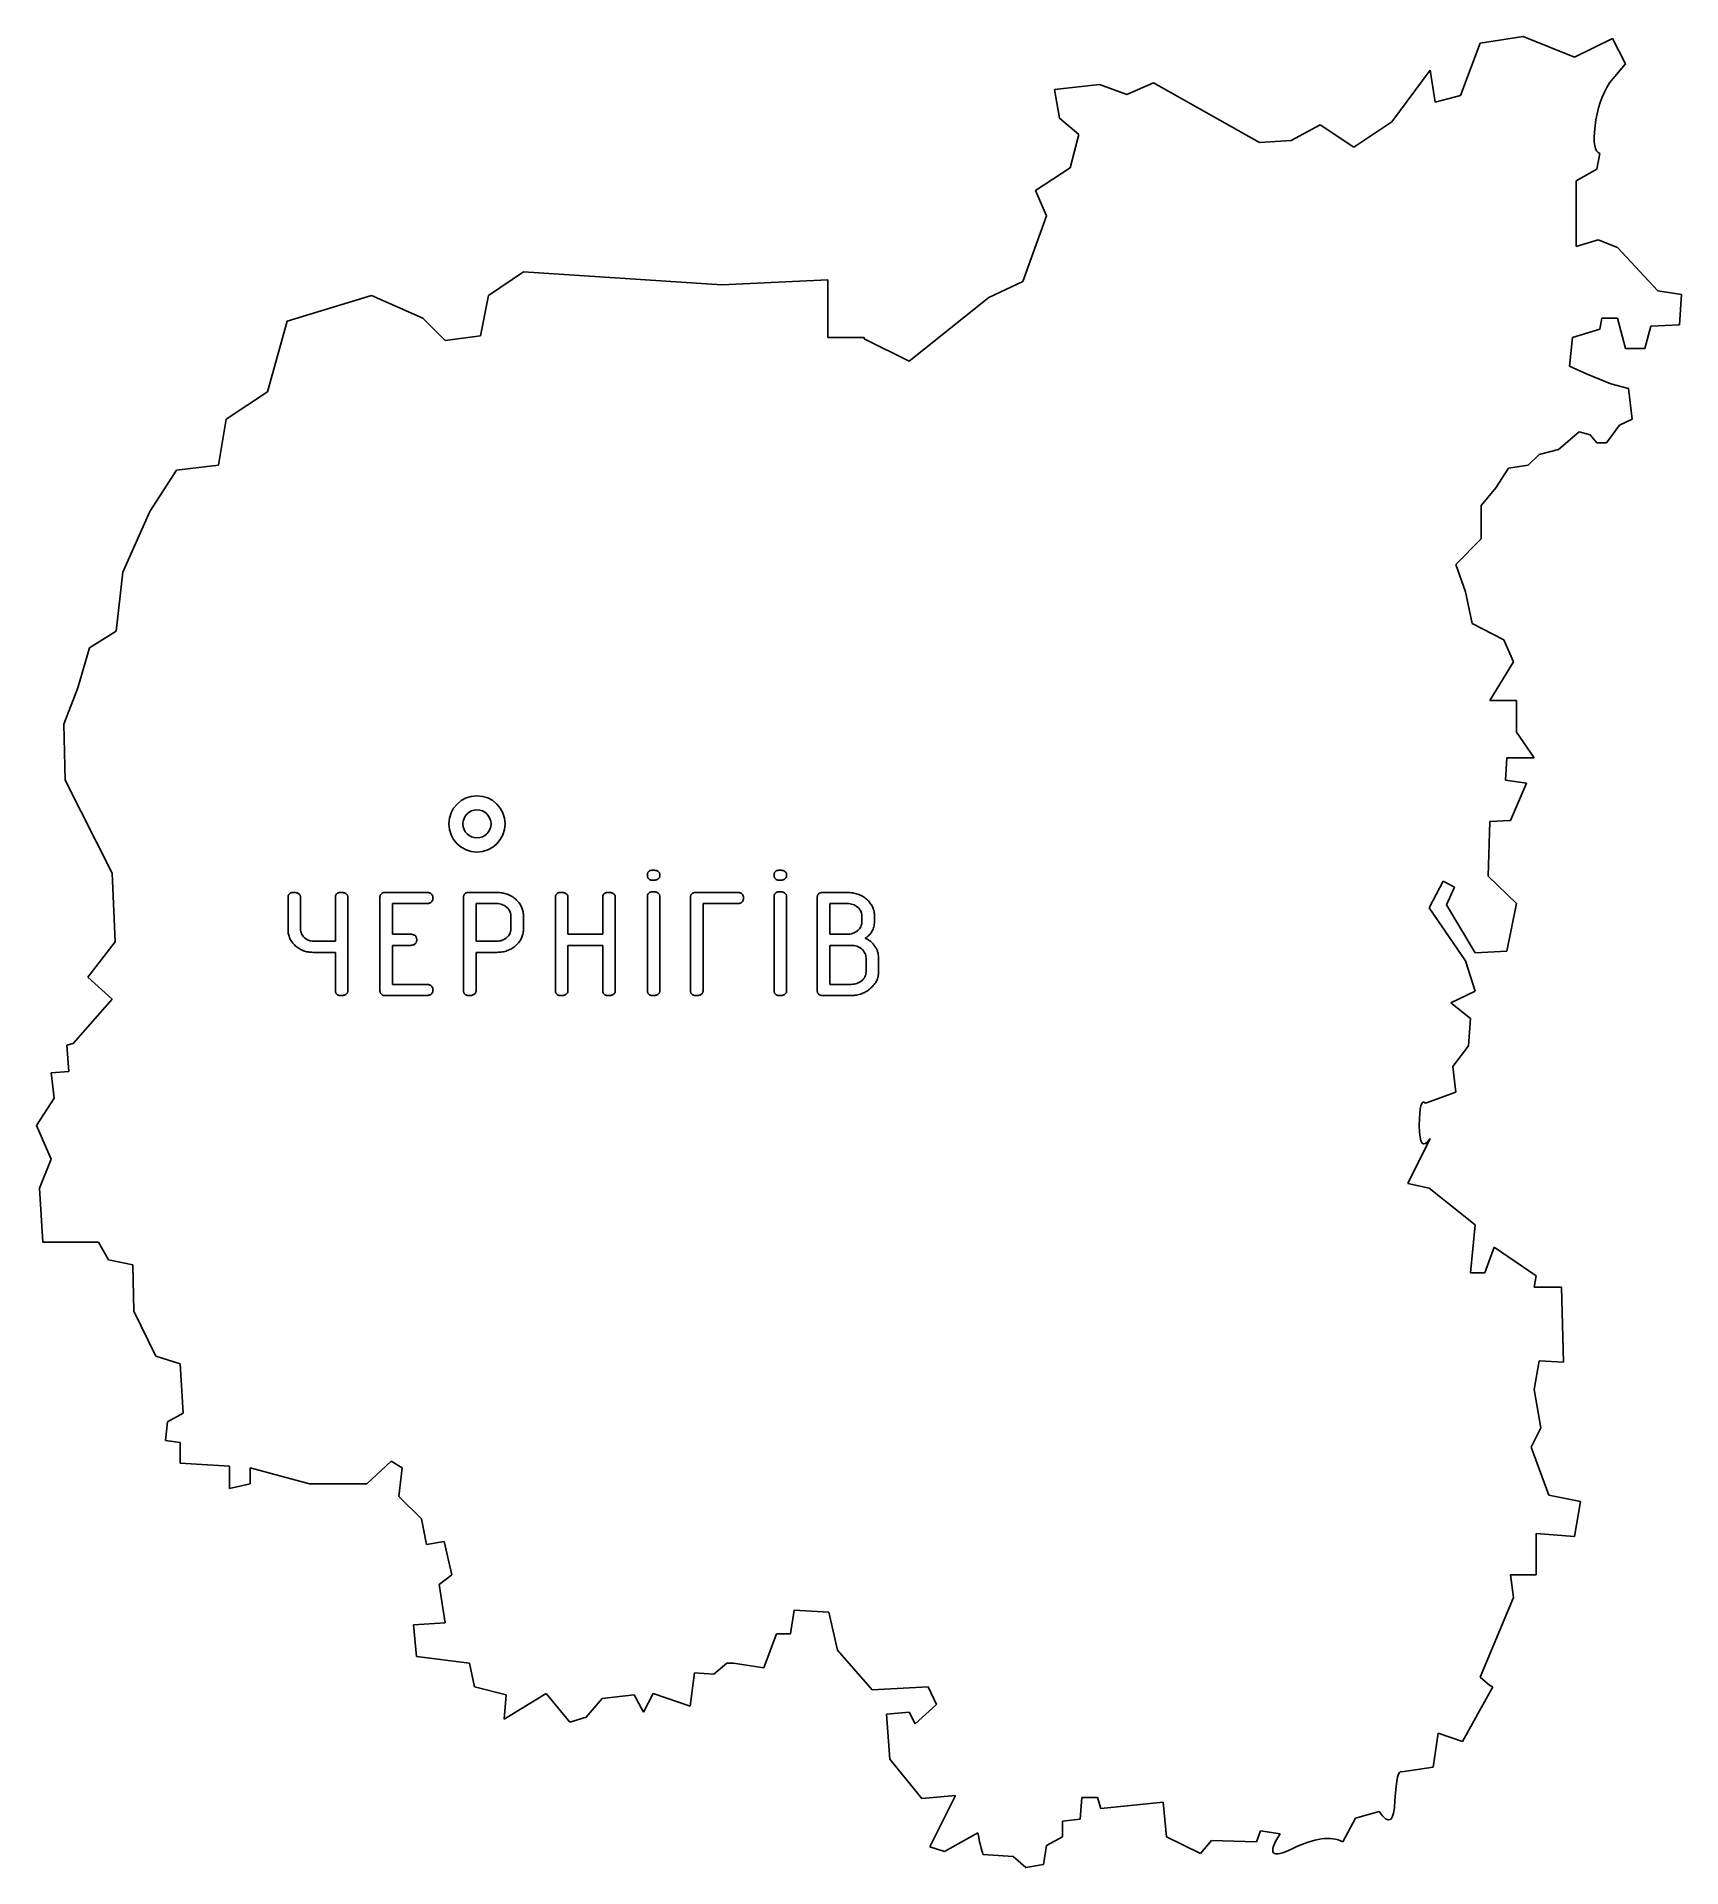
# Model space of a CAD drawing. Header units: millimetres. Extents: x -457.1 to -369.4, y 8390.6 to 8488.3.
import ezdxf

# ---------------------------------------------------------------- set-up
doc = ezdxf.new("R2010")
doc.units = ezdxf.units.MM

msp = doc.modelspace()

# ---------------------------------------------------------------- linework, layer by layer
at = {"color": 7, "linetype": 'Continuous', "lineweight": 25}
for p, q in [((-380.101, 8487.899), (-377.796, 8488.256)), ((-377.796, 8488.256), (-375.071, 8487.153)), ((-375.071, 8487.153), (-373.027, 8488.158)), ((-373.027, 8488.158), (-372.345, 8486.796)), ((-381.139, 8485.108), (-380.101, 8487.899)), ((-384.806, 8483.713), (-382.76, 8486.471)), ((-382.76, 8486.471), (-382.501, 8484.751)), ((-372.345, 8486.796), (-373.19, 8485.79)), ((-402.813, 8485.433), (-400.411, 8485.692)), ((-402.552, 8483.908), (-402.813, 8485.433)), ((-400.411, 8485.692), (-398.951, 8485.173)), ((-398.951, 8485.173), (-397.524, 8485.79)), ((-397.524, 8485.79), (-391.877, 8482.61)), ((-382.501, 8484.751), (-381.139, 8485.108)), ((-401.514, 8483.032), (-402.552, 8483.908)), ((-390.191, 8482.707), (-388.634, 8483.55)), ((-388.634, 8483.55), (-386.847, 8482.35)), ((-386.847, 8482.35), (-384.806, 8483.713)), ((-401.969, 8481.247), (-401.514, 8483.032)), ((-391.877, 8482.61), (-390.191, 8482.707)), ((-403.818, 8480.046), (-401.969, 8481.247)), ((-373.87, 8481.182), (-374.973, 8480.566)), ((-373.708, 8482.026), (-373.87, 8481.182)), ((-374.973, 8480.566), (-374.973, 8477.062)), ((-403.236, 8478.684), (-403.818, 8480.046)), ((-404.501, 8475.179), (-403.236, 8478.684)), ((-374.973, 8477.062), (-373.806, 8477.418)), ((-373.806, 8477.418), (-372.767, 8476.997)), ((-372.767, 8476.997), (-370.625, 8474.693)), ((-433.021, 8474.433), (-431.139, 8475.699)), ((-431.139, 8475.699), (-420.562, 8475.018)), ((-443.761, 8473.07), (-439.25, 8474.433)), ((-439.25, 8474.433), (-436.525, 8473.233)), ((-433.443, 8472.292), (-433.021, 8474.433)), ((-420.562, 8475.018), (-414.915, 8475.277)), ((-414.915, 8475.277), (-414.915, 8472.195)), ((-410.567, 8470.928), (-406.318, 8474.335)), ((-406.318, 8474.335), (-404.501, 8475.179)), ((-370.625, 8474.693), (-369.36, 8474.498)), ((-369.36, 8474.498), (-369.457, 8472.875)), ((-444.799, 8469.306), (-443.761, 8473.07)), ((-436.525, 8473.233), (-435.325, 8472.033)), ((-373.708, 8472.648), (-375.168, 8472.195)), ((-373.611, 8473.233), (-373.708, 8472.648)), ((-372.767, 8473.233), (-373.611, 8473.233)), ((-372.345, 8471.61), (-372.767, 8473.233)), ((-370.982, 8472.81), (-371.306, 8471.61)), ((-369.457, 8472.875), (-370.982, 8472.81)), ((-435.325, 8472.033), (-433.443, 8472.292)), ((-414.915, 8472.195), (-412.968, 8472.195)), ((-412.968, 8472.195), (-412.968, 8472.13)), ((-412.968, 8472.13), (-410.567, 8470.928)), ((-375.168, 8472.195), (-375.329, 8470.669)), ((-371.306, 8471.61), (-372.345, 8471.61)), ((-375.329, 8470.669), (-374.389, 8470.247)), ((-374.389, 8470.247), (-373.124, 8469.729)), ((-373.124, 8469.729), (-372.183, 8469.469)), ((-372.183, 8469.469), (-371.989, 8467.847)), ((-447.005, 8467.847), (-444.799, 8469.306)), ((-447.426, 8465.381), (-447.005, 8467.847)), ((-372.67, 8467.522), (-373.351, 8466.581)), ((-371.989, 8467.847), (-372.67, 8467.522)), ((-374.811, 8467.164), (-375.916, 8466.224)), ((-374.226, 8467.003), (-374.811, 8467.164)), ((-373.87, 8466.581), (-374.226, 8467.003)), ((-373.351, 8466.581), (-373.87, 8466.581)), ((-376.952, 8465.964), (-377.537, 8465.381)), ((-375.916, 8466.224), (-376.952, 8465.964)), ((-451.094, 8462.915), (-449.666, 8465.121)), ((-449.666, 8465.121), (-447.426, 8465.381)), ((-378.577, 8465.218), (-379.256, 8464.18)), ((-377.537, 8465.381), (-378.577, 8465.218)), ((-379.256, 8464.18), (-380.035, 8463.239)), ((-452.521, 8459.67), (-451.094, 8462.915)), ((-380.035, 8463.239), (-380.035, 8461.455)), ((-380.035, 8461.455), (-381.398, 8460.091)), ((-452.878, 8456.523), (-452.521, 8459.67)), ((-381.398, 8460.091), (-380.879, 8458.631)), ((-380.879, 8458.631), (-380.522, 8456.945)), ((-380.522, 8456.945), (-378.835, 8456.068)), ((-454.306, 8455.646), (-452.878, 8456.523)), ((-378.835, 8456.068), (-378.316, 8454.9)), ((-454.923, 8453.505), (-454.306, 8455.646)), ((-378.316, 8454.9), (-379.58, 8452.824)), ((-455.669, 8451.559), (-454.923, 8453.505)), ((-379.58, 8452.824), (-378.153, 8452.824)), ((-378.153, 8452.824), (-378.153, 8451.136)), ((-455.604, 8448.573), (-455.669, 8451.559)), ((-378.153, 8451.136), (-377.213, 8449.773)), ((-378.673, 8449.773), (-378.738, 8448.573)), ((-377.213, 8449.773), (-378.673, 8449.773)), ((-453.105, 8443.609), (-455.604, 8448.573)), ((-378.738, 8448.573), (-377.633, 8448.411)), ((-377.633, 8448.411), (-378.476, 8446.431)), ((-379.58, 8446.367), (-379.678, 8443.446)), ((-378.476, 8446.431), (-379.58, 8446.367)), ((-452.943, 8439.943), (-453.105, 8443.609)), ((-382.079, 8443.187), (-382.826, 8441.759)), ((-381.461, 8442.862), (-382.079, 8443.187)), ((-379.678, 8443.446), (-378.153, 8441.986)), ((-443.713, 8440.603), (-443.713, 8442.32)), ((-443.044, 8442.324), (-443.044, 8440.65)), ((-441.186, 8439.983), (-441.186, 8442.324)), ((-440.517, 8442.318), (-440.517, 8437.35)), ((-438.808, 8437.35), (-438.808, 8442.318)), ((-438.511, 8442.584), (-436.344, 8442.584)), ((-434.348, 8437.35), (-434.348, 8442.318)), ((-434.062, 8442.584), (-432.577, 8442.584)), ((-429.443, 8437.35), (-429.443, 8442.318)), ((-428.774, 8442.324), (-428.774, 8440.355)), ((-426.916, 8440.355), (-426.916, 8442.324)), ((-426.247, 8442.318), (-426.247, 8437.35)), ((-424.538, 8437.352), (-424.538, 8442.352)), ((-423.869, 8442.352), (-423.869, 8437.352)), ((-422.234, 8437.35), (-422.234, 8442.318)), ((-421.936, 8442.584), (-419.77, 8442.584)), ((-417.774, 8437.352), (-417.774, 8442.352)), ((-417.105, 8442.352), (-417.105, 8437.352)), ((-415.47, 8437.35), (-415.47, 8442.318)), ((-415.179, 8442.584), (-413.874, 8442.584)), ((-381.885, 8441.922), (-381.461, 8442.862)), ((-436.344, 8441.99), (-438.139, 8441.99)), ((-438.139, 8441.99), (-438.139, 8440.355)), ((-432.582, 8441.99), (-433.679, 8441.99)), ((-433.679, 8441.99), (-433.679, 8439.983)), ((-431.821, 8440.623), (-431.821, 8441.346)), ((-431.152, 8441.369), (-431.152, 8440.601)), ((-419.77, 8441.99), (-421.565, 8441.99)), ((-421.565, 8441.99), (-421.565, 8437.347)), ((-413.877, 8441.99), (-414.801, 8441.99)), ((-414.801, 8441.99), (-414.801, 8440.355)), ((-413.092, 8440.996), (-413.092, 8441.352)), ((-412.423, 8441.385), (-412.423, 8441.011)), ((-382.826, 8441.759), (-380.879, 8438.936)), ((-380.36, 8439.358), (-381.885, 8441.922)), ((-378.153, 8441.986), (-378.673, 8439.455)), ((-438.139, 8440.355), (-437.208, 8440.355)), ((-428.774, 8440.355), (-426.916, 8440.355)), ((-414.801, 8440.355), (-413.877, 8440.355)), ((-454.403, 8438.061), (-452.943, 8439.943)), ((-441.186, 8439.388), (-442.378, 8439.388)), ((-442.363, 8439.983), (-441.186, 8439.983)), ((-441.186, 8437.35), (-441.186, 8439.388)), ((-438.139, 8439.76), (-438.139, 8437.679)), ((-437.208, 8439.76), (-438.139, 8439.76)), ((-433.679, 8439.983), (-432.582, 8439.983)), ((-432.567, 8439.388), (-433.679, 8439.388)), ((-433.679, 8439.388), (-433.679, 8437.35)), ((-426.916, 8439.76), (-428.774, 8439.76)), ((-428.774, 8439.76), (-428.774, 8437.35)), ((-426.916, 8437.35), (-426.916, 8439.76)), ((-413.66, 8439.76), (-414.801, 8439.76)), ((-414.801, 8439.76), (-414.801, 8437.679)), ((-378.673, 8439.455), (-380.36, 8439.358)), ((-412.869, 8438.349), (-412.869, 8439.094)), ((-412.2, 8439.1), (-412.2, 8438.324)), ((-380.879, 8438.936), (-380.36, 8437.314)), ((-453.105, 8436.893), (-454.403, 8438.061)), ((-438.139, 8437.679), (-436.344, 8437.679)), ((-414.801, 8437.679), (-413.66, 8437.679)), ((-380.36, 8437.314), (-381.657, 8436.697)), ((-455.182, 8434.524), (-453.105, 8436.893)), ((-436.344, 8437.084), (-438.511, 8437.084)), ((-413.657, 8437.084), (-415.179, 8437.084)), ((-381.657, 8436.697), (-380.62, 8435.854)), ((-380.62, 8435.854), (-380.717, 8434.394)), ((-455.507, 8434.426), (-455.182, 8434.524)), ((-455.409, 8433.031), (-455.507, 8434.426)), ((-380.717, 8434.394), (-381.56, 8433.291)), ((-381.56, 8433.291), (-381.398, 8431.928)), ((-456.349, 8432.967), (-455.409, 8433.031)), ((-456.187, 8431.603), (-456.349, 8432.967)), ((-457.128, 8430.143), (-456.187, 8431.603)), ((-381.398, 8431.928), (-383.02, 8431.343)), ((-456.349, 8428.359), (-457.128, 8430.143)), ((-382.76, 8429.462), (-383.961, 8427.061)), ((-456.966, 8426.801), (-456.349, 8428.359)), ((-456.804, 8423.914), (-456.966, 8426.801)), ((-383.961, 8427.061), (-382.826, 8426.801)), ((-382.826, 8426.801), (-380.36, 8424.854)), ((-380.36, 8424.854), (-380.62, 8422.291)), ((-453.82, 8423.914), (-456.804, 8423.914)), ((-453.3, 8422.973), (-453.82, 8423.914)), ((-379.841, 8422.291), (-379.353, 8423.653)), ((-379.353, 8423.653), (-377.115, 8422.128)), ((-452.002, 8422.713), (-453.3, 8422.973)), ((-451.937, 8420.246), (-452.002, 8422.713)), ((-380.62, 8422.291), (-379.841, 8422.291)), ((-377.115, 8422.128), (-377.213, 8421.513)), ((-377.213, 8421.513), (-375.752, 8421.513)), ((-375.752, 8421.513), (-375.656, 8417.521)), ((-450.77, 8417.846), (-451.937, 8420.246)), ((-449.47, 8417.424), (-450.77, 8417.846)), ((-449.309, 8414.795), (-449.47, 8417.424)), ((-376.952, 8417.587), (-377.213, 8416.062)), ((-375.656, 8417.521), (-376.952, 8417.587)), ((-377.213, 8416.062), (-376.855, 8414.017)), ((-450.152, 8414.342), (-449.309, 8414.795)), ((-450.25, 8413.335), (-450.152, 8414.342)), ((-376.855, 8414.017), (-377.373, 8412.979)), ((-449.47, 8413.238), (-450.25, 8413.335)), ((-449.47, 8412.135), (-449.47, 8413.238)), ((-377.373, 8412.979), (-376.435, 8410.416)), ((-446.843, 8411.973), (-449.47, 8412.135)), ((-446.843, 8410.773), (-446.843, 8411.973)), ((-442.56, 8411.032), (-445.739, 8411.875)), ((-445.739, 8411.875), (-445.739, 8411.032)), ((-438.213, 8412.233), (-439.511, 8411.032)), ((-437.628, 8411.875), (-438.213, 8412.233)), ((-437.791, 8410.35), (-437.628, 8411.875)), ((-445.739, 8411.032), (-446.843, 8410.773)), ((-439.511, 8411.032), (-442.56, 8411.032)), ((-436.59, 8409.15), (-437.791, 8410.35)), ((-376.435, 8410.416), (-374.746, 8410.091)), ((-374.746, 8410.091), (-375.071, 8408.21)), ((-436.33, 8407.788), (-436.59, 8409.15)), ((-435.389, 8407.95), (-436.33, 8407.788)), ((-434.967, 8406.166), (-435.389, 8407.95)), ((-375.071, 8408.21), (-377.115, 8408.371)), ((-377.115, 8408.371), (-377.115, 8406.166)), ((-435.651, 8405.646), (-434.967, 8406.166)), ((-377.115, 8406.166), (-378.476, 8406.166)), ((-378.476, 8406.166), (-378.316, 8404.964)), ((-435.325, 8403.602), (-435.651, 8405.646)), ((-378.316, 8404.964), (-380.101, 8400.715)), ((-416.701, 8404.282), (-416.895, 8403.018)), ((-414.85, 8404.186), (-416.701, 8404.282)), ((-414.396, 8402.141), (-414.85, 8404.186)), ((-437.012, 8403.504), (-435.325, 8403.602)), ((-436.849, 8401.817), (-437.012, 8403.504)), ((-417.641, 8403.018), (-418.322, 8401.202)), ((-416.895, 8403.018), (-417.641, 8403.018)), ((-412.548, 8400.033), (-414.396, 8402.141)), ((-434.027, 8401.461), (-436.849, 8401.817)), ((-433.767, 8400.195), (-434.027, 8401.461)), ((-420.3, 8401.461), (-420.983, 8400.876)), ((-419.944, 8401.461), (-420.3, 8401.461)), ((-418.322, 8401.202), (-419.944, 8401.461)), ((-432.08, 8399.773), (-433.767, 8400.195)), ((-422.022, 8400.942), (-422.247, 8399.158)), ((-420.983, 8400.876), (-422.022, 8400.942)), ((-409.561, 8400.195), (-412.548, 8400.033)), ((-409.108, 8399.254), (-409.561, 8400.195)), ((-379.418, 8400.195), (-381.04, 8397.275)), ((-380.101, 8400.715), (-379.58, 8400.26)), ((-379.58, 8400.26), (-379.418, 8400.195)), ((-429.939, 8399.838), (-432.177, 8398.475)), ((-432.177, 8398.475), (-432.08, 8399.773)), ((-428.673, 8398.313), (-429.939, 8399.838)), ((-426.952, 8399.579), (-427.797, 8398.572)), ((-425.234, 8399.773), (-426.952, 8399.579)), ((-424.747, 8398.833), (-425.234, 8399.773)), ((-424.228, 8399.838), (-424.747, 8398.833)), ((-422.247, 8399.158), (-424.228, 8399.838)), ((-410.243, 8398.216), (-409.108, 8399.254)), ((-427.797, 8398.572), (-428.673, 8398.313)), ((-411.768, 8398.734), (-410.567, 8398.833)), ((-411.606, 8396.334), (-411.768, 8398.734)), ((-410.567, 8398.833), (-410.243, 8398.216)), ((-382.337, 8397.729), (-382.598, 8395.912)), ((-381.04, 8397.275), (-382.337, 8397.729)), ((-409.886, 8394.225), (-411.606, 8396.334)), ((-382.598, 8395.912), (-384.285, 8395.652)), ((-408.102, 8394.387), (-409.886, 8394.225)), ((-409.464, 8391.661), (-408.102, 8394.387)), ((-401.352, 8394.29), (-401.45, 8393.122)), ((-400.509, 8394.29), (-401.352, 8394.29)), ((-400.347, 8393.706), (-400.509, 8394.29)), ((-397.005, 8394.03), (-400.347, 8393.706)), ((-396.843, 8392.18), (-397.005, 8394.03)), ((-385.486, 8393.543), (-386.752, 8393.186)), ((-406.902, 8392.407), (-408.685, 8391.403)), ((-401.45, 8393.122), (-402.391, 8393.024)), ((-402.391, 8393.024), (-402.391, 8392.18)), ((-391.813, 8392.505), (-392.039, 8391.921)), ((-390.776, 8392.343), (-391.813, 8392.505)), ((-386.752, 8393.186), (-387.433, 8391.921)), ((-408.685, 8391.403), (-409.464, 8391.661)), ((-403.236, 8391.727), (-403.398, 8390.72)), ((-402.391, 8392.18), (-403.236, 8391.727)), ((-395.026, 8391.304), (-396.843, 8392.18)), ((-394.442, 8391.986), (-395.026, 8391.304)), ((-392.039, 8391.921), (-394.442, 8391.986)), ((-405.02, 8391.143), (-406.613, 8391.238)), ((-404.338, 8390.558), (-405.02, 8391.143)), ((-403.398, 8390.72), (-404.338, 8390.558))]:
    msp.add_line(p, q, dxfattribs=at)
for radius in [1.5, 0.75]:
    msp.add_circle((-433.631, 8446.243), radius, dxfattribs=at)
for points in [[(-373.19, 8485.79), (-373.6, 8485.162), (-373.859, 8484.394), (-373.967, 8483.486)], [(-373.967, 8483.486), (-374.076, 8482.577), (-373.989, 8482.091), (-373.708, 8482.026)], [(-383.02, 8431.343), (-383.236, 8431.56), (-383.344, 8431.16), (-383.344, 8430.143)], [(-383.344, 8430.143), (-383.344, 8429.127), (-383.149, 8428.899), (-382.76, 8429.462)], [(-384.285, 8395.652), (-384.459, 8395.782), (-384.578, 8395.274), (-384.642, 8394.128)], [(-384.642, 8394.128), (-384.686, 8392.981), (-384.967, 8392.786), (-385.486, 8393.543)], [(-406.613, 8391.238), (-406.653, 8391.341), (-406.777, 8391.664), (-406.902, 8392.407)], [(-390.092, 8391.564), (-391.24, 8391.001), (-391.468, 8391.261), (-390.776, 8392.343)], [(-387.433, 8391.921), (-388.061, 8392.245), (-388.947, 8392.126), (-390.092, 8391.564)]]:
    msp.add_open_spline(points, degree=3, dxfattribs=at)
for points, knots in [([(-424.538, 8443.508), (-424.537, 8443.529), (-424.535, 8443.568), (-424.521, 8443.623), (-424.498, 8443.671), (-424.464, 8443.709), (-424.421, 8443.739), (-424.369, 8443.76), (-424.307, 8443.771), (-424.264, 8443.773), (-424.24, 8443.774)], [0, 0, 0, 0, 0.137647, 0.258494, 0.372178, 0.480267, 0.591683, 0.71253, 0.847139, 1, 1, 1, 1]), ([(-424.24, 8443.237), (-424.264, 8443.238), (-424.307, 8443.24), (-424.369, 8443.252), (-424.421, 8443.273), (-424.465, 8443.303), (-424.498, 8443.342), (-424.521, 8443.39), (-424.535, 8443.446), (-424.537, 8443.486), (-424.538, 8443.508)], [0, 0, 0, 0, 0.151735, 0.28585, 0.405807, 0.516402, 0.625606, 0.738452, 0.860851, 1, 1, 1, 1]), ([(-424.24, 8443.774), (-424.211, 8443.773), (-424.157, 8443.771), (-424.08, 8443.76), (-424.015, 8443.739), (-423.962, 8443.71), (-423.919, 8443.672), (-423.89, 8443.624), (-423.871, 8443.569), (-423.87, 8443.529), (-423.869, 8443.508)], [0, 0, 0, 0, 0.1678628, 0.3148466, 0.444187, 0.5592403, 0.6652319, 0.7706563, 0.878794, 1, 1, 1, 1]), ([(-423.869, 8443.508), (-423.87, 8443.486), (-423.871, 8443.446), (-423.889, 8443.389), (-423.919, 8443.341), (-423.961, 8443.302), (-424.015, 8443.273), (-424.08, 8443.252), (-424.157, 8443.24), (-424.211, 8443.238), (-424.24, 8443.237)], [0, 0, 0, 0, 0.122667, 0.232249, 0.337021, 0.443868, 0.558209, 0.686748, 0.833176, 1, 1, 1, 1]), ([(-417.774, 8443.508), (-417.773, 8443.529), (-417.772, 8443.568), (-417.757, 8443.623), (-417.735, 8443.671), (-417.701, 8443.709), (-417.658, 8443.739), (-417.605, 8443.76), (-417.544, 8443.771), (-417.5, 8443.773), (-417.477, 8443.774)], [0, 0, 0, 0, 0.137647, 0.258494, 0.372178, 0.480267, 0.591683, 0.71253, 0.847139, 1, 1, 1, 1]), ([(-417.477, 8443.237), (-417.5, 8443.238), (-417.544, 8443.24), (-417.605, 8443.252), (-417.658, 8443.273), (-417.701, 8443.303), (-417.734, 8443.342), (-417.758, 8443.39), (-417.772, 8443.446), (-417.773, 8443.486), (-417.774, 8443.508)], [0, 0, 0, 0, 0.151735, 0.28585, 0.405807, 0.516402, 0.625606, 0.738452, 0.860851, 1, 1, 1, 1]), ([(-417.477, 8443.774), (-417.448, 8443.773), (-417.393, 8443.771), (-417.317, 8443.76), (-417.252, 8443.739), (-417.198, 8443.71), (-417.155, 8443.672), (-417.126, 8443.624), (-417.108, 8443.569), (-417.106, 8443.529), (-417.105, 8443.508)], [0, 0, 0, 0, 0.1678628, 0.3148466, 0.444187, 0.5592403, 0.6652319, 0.7706563, 0.878794, 1, 1, 1, 1]), ([(-417.105, 8443.508), (-417.106, 8443.486), (-417.108, 8443.446), (-417.126, 8443.389), (-417.156, 8443.341), (-417.198, 8443.302), (-417.252, 8443.273), (-417.317, 8443.252), (-417.393, 8443.24), (-417.448, 8443.238), (-417.477, 8443.237)], [0, 0, 0, 0, 0.122667, 0.232249, 0.337021, 0.443868, 0.558209, 0.686748, 0.833176, 1, 1, 1, 1]), ([(-443.713, 8442.32), (-443.712, 8442.34), (-443.711, 8442.38), (-443.697, 8442.435), (-443.673, 8442.482), (-443.64, 8442.52), (-443.597, 8442.55), (-443.545, 8442.571), (-443.483, 8442.582), (-443.439, 8442.583), (-443.416, 8442.584)], [0, 0, 0, 0, 0.135429, 0.259027, 0.370704, 0.479047, 0.590725, 0.711856, 0.84678, 1, 1, 1, 1]), ([(-443.416, 8442.584), (-443.387, 8442.584), (-443.332, 8442.584), (-443.256, 8442.57), (-443.191, 8442.552), (-443.138, 8442.522), (-443.095, 8442.485), (-443.065, 8442.439), (-443.047, 8442.384), (-443.045, 8442.345), (-443.044, 8442.324)], [0, 0, 0, 0, 0.1691383, 0.3176902, 0.447411, 0.5634106, 0.6687664, 0.7731539, 0.8800408, 1, 1, 1, 1]), ([(-441.186, 8442.324), (-441.185, 8442.345), (-441.184, 8442.384), (-441.17, 8442.438), (-441.147, 8442.484), (-441.112, 8442.521), (-441.07, 8442.551), (-441.017, 8442.57), (-440.956, 8442.584), (-440.912, 8442.584), (-440.889, 8442.584)], [0, 0, 0, 0, 0.1364412, 0.2559957, 0.368508, 0.4757424, 0.5882547, 0.7093427, 0.8457839, 1, 1, 1, 1]), ([(-440.889, 8442.584), (-440.86, 8442.583), (-440.805, 8442.582), (-440.729, 8442.571), (-440.664, 8442.55), (-440.61, 8442.521), (-440.568, 8442.483), (-440.538, 8442.435), (-440.52, 8442.379), (-440.518, 8442.34), (-440.517, 8442.318)], [0, 0, 0, 0, 0.167863, 0.314847, 0.444187, 0.55924, 0.665232, 0.770656, 0.878794, 1, 1, 1, 1]), ([(-438.808, 8442.318), (-438.807, 8442.339), (-438.806, 8442.379), (-438.791, 8442.434), (-438.768, 8442.482), (-438.734, 8442.52), (-438.691, 8442.55), (-438.639, 8442.571), (-438.578, 8442.582), (-438.534, 8442.583), (-438.511, 8442.584)], [0, 0, 0, 0, 0.137647, 0.258494, 0.372178, 0.480267, 0.591683, 0.71253, 0.847139, 1, 1, 1, 1]), ([(-436.344, 8442.584), (-436.315, 8442.584), (-436.261, 8442.582), (-436.186, 8442.568), (-436.122, 8442.545), (-436.069, 8442.513), (-436.028, 8442.47), (-436, 8442.417), (-435.982, 8442.355), (-435.98, 8442.31), (-435.979, 8442.287)], [0, 0, 0, 0, 0.160133, 0.298711, 0.42314, 0.537662, 0.64466, 0.752959, 0.869903, 1, 1, 1, 1]), ([(-435.979, 8442.287), (-435.98, 8442.264), (-435.982, 8442.219), (-436, 8442.158), (-436.028, 8442.105), (-436.069, 8442.061), (-436.122, 8442.029), (-436.186, 8442.006), (-436.261, 8441.992), (-436.315, 8441.991), (-436.344, 8441.99)], [0, 0, 0, 0, 0.130097, 0.247041, 0.35534, 0.462338, 0.57686, 0.701289, 0.839867, 1, 1, 1, 1]), ([(-434.348, 8442.318), (-434.347, 8442.339), (-434.346, 8442.379), (-434.333, 8442.434), (-434.31, 8442.481), (-434.278, 8442.52), (-434.236, 8442.55), (-434.186, 8442.57), (-434.126, 8442.582), (-434.084, 8442.583), (-434.062, 8442.584)], [0, 0, 0, 0, 0.140287, 0.262824, 0.378688, 0.487162, 0.596499, 0.717271, 0.849376, 1, 1, 1, 1]), ([(-432.577, 8442.584), (-432.528, 8442.583), (-432.431, 8442.581), (-432.29, 8442.563), (-432.153, 8442.536), (-432.024, 8442.495), (-431.899, 8442.444), (-431.781, 8442.379), (-431.668, 8442.305), (-431.564, 8442.219), (-431.468, 8442.127), (-431.385, 8442.03), (-431.312, 8441.929), (-431.254, 8441.824), (-431.209, 8441.716), (-431.175, 8441.603), (-431.157, 8441.487), (-431.154, 8441.408), (-431.152, 8441.369)], [0, 0, 0, 0, 0.0710946, 0.1398512, 0.2061119, 0.2717488, 0.3359469, 0.4007683, 0.4653067, 0.5309149, 0.5953975, 0.6572828, 0.7162608, 0.7738511, 0.8302612, 0.8861979, 0.942846, 1, 1, 1, 1]), ([(-429.443, 8442.318), (-429.442, 8442.339), (-429.441, 8442.379), (-429.426, 8442.434), (-429.404, 8442.482), (-429.37, 8442.52), (-429.326, 8442.55), (-429.274, 8442.571), (-429.213, 8442.582), (-429.169, 8442.583), (-429.146, 8442.584)], [0, 0, 0, 0, 0.137647, 0.258494, 0.372178, 0.480267, 0.591683, 0.71253, 0.847139, 1, 1, 1, 1]), ([(-429.146, 8442.584), (-429.117, 8442.584), (-429.062, 8442.584), (-428.986, 8442.57), (-428.92, 8442.552), (-428.867, 8442.522), (-428.824, 8442.485), (-428.795, 8442.439), (-428.777, 8442.384), (-428.775, 8442.345), (-428.774, 8442.324)], [0, 0, 0, 0, 0.169138, 0.31769, 0.447411, 0.563411, 0.668766, 0.773154, 0.880041, 1, 1, 1, 1]), ([(-426.916, 8442.324), (-426.915, 8442.345), (-426.914, 8442.384), (-426.899, 8442.438), (-426.877, 8442.484), (-426.842, 8442.521), (-426.8, 8442.551), (-426.747, 8442.57), (-426.686, 8442.584), (-426.642, 8442.584), (-426.619, 8442.584)], [0, 0, 0, 0, 0.1364412, 0.2559957, 0.368508, 0.4757424, 0.5882547, 0.7093427, 0.8457839, 1, 1, 1, 1]), ([(-426.619, 8442.584), (-426.59, 8442.583), (-426.535, 8442.582), (-426.459, 8442.571), (-426.394, 8442.55), (-426.34, 8442.521), (-426.297, 8442.483), (-426.268, 8442.435), (-426.25, 8442.379), (-426.248, 8442.34), (-426.247, 8442.318)], [0, 0, 0, 0, 0.167863, 0.314847, 0.444187, 0.55924, 0.665232, 0.770656, 0.878794, 1, 1, 1, 1]), ([(-424.538, 8442.352), (-424.537, 8442.373), (-424.535, 8442.413), (-424.522, 8442.469), (-424.497, 8442.516), (-424.465, 8442.555), (-424.421, 8442.584), (-424.369, 8442.606), (-424.307, 8442.616), (-424.264, 8442.618), (-424.24, 8442.619)], [0, 0, 0, 0, 0.137355, 0.260404, 0.371584, 0.481366, 0.592546, 0.713138, 0.847462, 1, 1, 1, 1]), ([(-424.24, 8442.619), (-424.211, 8442.618), (-424.157, 8442.616), (-424.08, 8442.606), (-424.015, 8442.585), (-423.961, 8442.556), (-423.92, 8442.517), (-423.889, 8442.47), (-423.872, 8442.413), (-423.87, 8442.373), (-423.869, 8442.352)], [0, 0, 0, 0, 0.167568, 0.314294, 0.443407, 0.558258, 0.665582, 0.768936, 0.879007, 1, 1, 1, 1]), ([(-422.234, 8442.318), (-422.233, 8442.339), (-422.231, 8442.379), (-422.217, 8442.434), (-422.194, 8442.482), (-422.16, 8442.52), (-422.117, 8442.55), (-422.065, 8442.571), (-422.003, 8442.582), (-421.959, 8442.583), (-421.936, 8442.584)], [0, 0, 0, 0, 0.137647, 0.258494, 0.372178, 0.480267, 0.591683, 0.71253, 0.847139, 1, 1, 1, 1]), ([(-419.77, 8442.584), (-419.742, 8442.584), (-419.688, 8442.582), (-419.613, 8442.568), (-419.549, 8442.545), (-419.496, 8442.513), (-419.454, 8442.47), (-419.426, 8442.417), (-419.408, 8442.355), (-419.407, 8442.31), (-419.406, 8442.287)], [0, 0, 0, 0, 0.160133, 0.298711, 0.42314, 0.537662, 0.64466, 0.752959, 0.869903, 1, 1, 1, 1]), ([(-419.406, 8442.287), (-419.407, 8442.264), (-419.408, 8442.219), (-419.426, 8442.158), (-419.454, 8442.105), (-419.496, 8442.061), (-419.549, 8442.029), (-419.613, 8442.006), (-419.688, 8441.992), (-419.742, 8441.991), (-419.77, 8441.99)], [0, 0, 0, 0, 0.130097, 0.247041, 0.35534, 0.462338, 0.57686, 0.701289, 0.839867, 1, 1, 1, 1]), ([(-417.774, 8442.352), (-417.773, 8442.373), (-417.772, 8442.413), (-417.758, 8442.469), (-417.734, 8442.516), (-417.701, 8442.555), (-417.657, 8442.584), (-417.605, 8442.606), (-417.544, 8442.616), (-417.5, 8442.618), (-417.477, 8442.619)], [0, 0, 0, 0, 0.137355, 0.260404, 0.371584, 0.481366, 0.592546, 0.713138, 0.847462, 1, 1, 1, 1]), ([(-417.477, 8442.619), (-417.448, 8442.618), (-417.393, 8442.616), (-417.317, 8442.606), (-417.252, 8442.585), (-417.198, 8442.556), (-417.156, 8442.517), (-417.126, 8442.47), (-417.108, 8442.413), (-417.106, 8442.373), (-417.105, 8442.352)], [0, 0, 0, 0, 0.167568, 0.314294, 0.443407, 0.558258, 0.665582, 0.768936, 0.879007, 1, 1, 1, 1]), ([(-415.47, 8442.318), (-415.469, 8442.34), (-415.468, 8442.379), (-415.453, 8442.434), (-415.432, 8442.482), (-415.398, 8442.52), (-415.356, 8442.55), (-415.305, 8442.571), (-415.244, 8442.582), (-415.201, 8442.583), (-415.179, 8442.584)], [0, 0, 0, 0, 0.139117, 0.261256, 0.375029, 0.484273, 0.594779, 0.714544, 0.848069, 1, 1, 1, 1]), ([(-413.874, 8442.584), (-413.824, 8442.583), (-413.726, 8442.581), (-413.582, 8442.565), (-413.444, 8442.535), (-413.311, 8442.497), (-413.185, 8442.444), (-413.063, 8442.384), (-412.95, 8442.308), (-412.842, 8442.224), (-412.745, 8442.132), (-412.659, 8442.036), (-412.586, 8441.937), (-412.525, 8441.834), (-412.48, 8441.726), (-412.447, 8441.615), (-412.427, 8441.501), (-412.424, 8441.424), (-412.423, 8441.385)], [0, 0, 0, 0, 0.071899, 0.141398, 0.208575, 0.274829, 0.339778, 0.404787, 0.469975, 0.535821, 0.60083, 0.661974, 0.721347, 0.777993, 0.833645, 0.888804, 0.94365, 1, 1, 1, 1]), ([(-431.821, 8441.346), (-431.824, 8441.389), (-431.829, 8441.473), (-431.873, 8441.594), (-431.947, 8441.704), (-432.045, 8441.802), (-432.161, 8441.885), (-432.292, 8441.946), (-432.434, 8441.984), (-432.532, 8441.988), (-432.582, 8441.99)], [0, 0, 0, 0, 0.115557, 0.228548, 0.34575, 0.473171, 0.603879, 0.733048, 0.863654, 1, 1, 1, 1]), ([(-413.092, 8441.352), (-413.094, 8441.394), (-413.099, 8441.477), (-413.146, 8441.596), (-413.219, 8441.706), (-413.321, 8441.802), (-413.44, 8441.885), (-413.574, 8441.947), (-413.722, 8441.984), (-413.824, 8441.988), (-413.877, 8441.99)], [0, 0, 0, 0, 0.111841, 0.221624, 0.337725, 0.464067, 0.595458, 0.725611, 0.859387, 1, 1, 1, 1]), ([(-442.378, 8439.388), (-442.423, 8439.39), (-442.512, 8439.392), (-442.644, 8439.408), (-442.77, 8439.437), (-442.892, 8439.475), (-443.008, 8439.525), (-443.119, 8439.587), (-443.225, 8439.659), (-443.324, 8439.741), (-443.416, 8439.831), (-443.494, 8439.928), (-443.563, 8440.028), (-443.617, 8440.134), (-443.661, 8440.244), (-443.691, 8440.36), (-443.71, 8440.48), (-443.712, 8440.562), (-443.713, 8440.603)], [0, 0, 0, 0, 0.067724, 0.133572, 0.197553, 0.260652, 0.323603, 0.386513, 0.450193, 0.514686, 0.578889, 0.64094, 0.700928, 0.760159, 0.81858, 0.877774, 0.938054, 1, 1, 1, 1]), ([(-443.044, 8440.65), (-443.042, 8440.602), (-443.038, 8440.51), (-442.998, 8440.38), (-442.931, 8440.264), (-442.841, 8440.165), (-442.736, 8440.083), (-442.618, 8440.027), (-442.493, 8439.989), (-442.407, 8439.985), (-442.363, 8439.983)], [0, 0, 0, 0, 0.133978, 0.25854, 0.381992, 0.508247, 0.634687, 0.756486, 0.875924, 1, 1, 1, 1]), ([(-437.208, 8440.355), (-437.179, 8440.354), (-437.125, 8440.353), (-437.05, 8440.339), (-436.986, 8440.316), (-436.933, 8440.283), (-436.892, 8440.24), (-436.864, 8440.187), (-436.846, 8440.125), (-436.844, 8440.081), (-436.843, 8440.057)], [0, 0, 0, 0, 0.160133, 0.298711, 0.42314, 0.537662, 0.64466, 0.752959, 0.869903, 1, 1, 1, 1]), ([(-432.582, 8439.983), (-432.531, 8439.985), (-432.432, 8439.989), (-432.291, 8440.027), (-432.16, 8440.085), (-432.044, 8440.167), (-431.946, 8440.265), (-431.874, 8440.375), (-431.829, 8440.496), (-431.824, 8440.58), (-431.821, 8440.623)], [0, 0, 0, 0, 0.137532, 0.269288, 0.396743, 0.52697, 0.653025, 0.771227, 0.884329, 1, 1, 1, 1]), ([(-431.152, 8440.601), (-431.153, 8440.561), (-431.155, 8440.482), (-431.176, 8440.367), (-431.207, 8440.254), (-431.252, 8440.146), (-431.311, 8440.042), (-431.38, 8439.94), (-431.464, 8439.843), (-431.558, 8439.751), (-431.661, 8439.666), (-431.773, 8439.592), (-431.89, 8439.53), (-432.014, 8439.478), (-432.143, 8439.437), (-432.279, 8439.41), (-432.421, 8439.392), (-432.518, 8439.39), (-432.567, 8439.388)], [0, 0, 0, 0, 0.057374, 0.114362, 0.170388, 0.226311, 0.284153, 0.343528, 0.404892, 0.469254, 0.534714, 0.598756, 0.663101, 0.727061, 0.792986, 0.859537, 0.928594, 1, 1, 1, 1]), ([(-413.877, 8440.355), (-413.824, 8440.357), (-413.722, 8440.36), (-413.575, 8440.4), (-413.439, 8440.459), (-413.321, 8440.544), (-413.219, 8440.641), (-413.146, 8440.752), (-413.099, 8440.871), (-413.094, 8440.954), (-413.092, 8440.996)], [0, 0, 0, 0, 0.140331, 0.274091, 0.403555, 0.535275, 0.66209, 0.778822, 0.888383, 1, 1, 1, 1]), ([(-412.423, 8441.011), (-412.424, 8440.966), (-412.428, 8440.879), (-412.45, 8440.751), (-412.489, 8440.631), (-412.541, 8440.517), (-412.611, 8440.411), (-412.695, 8440.313), (-412.794, 8440.222), (-412.869, 8440.17), (-412.908, 8440.143)], [0, 0, 0, 0, 0.128647, 0.252192, 0.37296, 0.492358, 0.612522, 0.736056, 0.864873, 1, 1, 1, 1]), ([(-412.908, 8440.143), (-412.859, 8440.121), (-412.761, 8440.077), (-412.628, 8439.982), (-412.507, 8439.864), (-412.401, 8439.727), (-412.313, 8439.579), (-412.247, 8439.423), (-412.207, 8439.263), (-412.202, 8439.154), (-412.2, 8439.1)], [0, 0, 0, 0, 0.120534, 0.242008, 0.367223, 0.498955, 0.630742, 0.75547, 0.878382, 1, 1, 1, 1]), ([(-436.843, 8440.057), (-436.844, 8440.034), (-436.846, 8439.99), (-436.864, 8439.928), (-436.892, 8439.875), (-436.933, 8439.831), (-436.986, 8439.799), (-437.05, 8439.776), (-437.125, 8439.762), (-437.179, 8439.761), (-437.208, 8439.76)], [0, 0, 0, 0, 0.130097, 0.247041, 0.35534, 0.462338, 0.57686, 0.701289, 0.839867, 1, 1, 1, 1]), ([(-412.869, 8439.094), (-412.871, 8439.138), (-412.876, 8439.226), (-412.923, 8439.351), (-412.997, 8439.466), (-413.098, 8439.568), (-413.219, 8439.653), (-413.355, 8439.716), (-413.504, 8439.753), (-413.607, 8439.758), (-413.66, 8439.76)], [0, 0, 0, 0, 0.116121, 0.229238, 0.345858, 0.471935, 0.602063, 0.730335, 0.861781, 1, 1, 1, 1]), ([(-413.66, 8437.679), (-413.606, 8437.681), (-413.503, 8437.686), (-413.354, 8437.725), (-413.217, 8437.786), (-413.097, 8437.873), (-412.996, 8437.974), (-412.922, 8438.09), (-412.876, 8438.217), (-412.871, 8438.305), (-412.869, 8438.349)], [0, 0, 0, 0, 0.138837, 0.270158, 0.398988, 0.527925, 0.653649, 0.770793, 0.884205, 1, 1, 1, 1]), ([(-412.2, 8438.324), (-412.201, 8438.285), (-412.204, 8438.208), (-412.225, 8438.094), (-412.258, 8437.982), (-412.307, 8437.873), (-412.367, 8437.767), (-412.443, 8437.664), (-412.531, 8437.563), (-412.631, 8437.467), (-412.74, 8437.377), (-412.856, 8437.299), (-412.976, 8437.232), (-413.103, 8437.179), (-413.234, 8437.137), (-413.371, 8437.107), (-413.512, 8437.087), (-413.608, 8437.085), (-413.657, 8437.084)], [0, 0, 0, 0, 0.055174, 0.109411, 0.164643, 0.22062, 0.278344, 0.338272, 0.401895, 0.468499, 0.536197, 0.602034, 0.667351, 0.732003, 0.79732, 0.86333, 0.930551, 1, 1, 1, 1]), ([(-440.889, 8437.084), (-440.912, 8437.085), (-440.956, 8437.087), (-441.018, 8437.098), (-441.07, 8437.119), (-441.113, 8437.149), (-441.147, 8437.187), (-441.17, 8437.235), (-441.184, 8437.29), (-441.185, 8437.329), (-441.186, 8437.35)], [0, 0, 0, 0, 0.152861, 0.28747, 0.408317, 0.519733, 0.627822, 0.741506, 0.862353, 1, 1, 1, 1]), ([(-440.517, 8437.35), (-440.518, 8437.329), (-440.52, 8437.289), (-440.538, 8437.234), (-440.568, 8437.186), (-440.61, 8437.148), (-440.664, 8437.119), (-440.729, 8437.098), (-440.805, 8437.087), (-440.86, 8437.085), (-440.889, 8437.084)], [0, 0, 0, 0, 0.121206, 0.2293437, 0.3347681, 0.4407597, 0.555813, 0.6851534, 0.8321372, 1, 1, 1, 1]), ([(-438.511, 8437.084), (-438.534, 8437.085), (-438.578, 8437.087), (-438.639, 8437.098), (-438.691, 8437.119), (-438.734, 8437.149), (-438.768, 8437.187), (-438.791, 8437.235), (-438.806, 8437.29), (-438.807, 8437.329), (-438.808, 8437.35)], [0, 0, 0, 0, 0.152861, 0.28747, 0.408317, 0.519733, 0.627822, 0.741506, 0.862353, 1, 1, 1, 1]), ([(-436.344, 8437.679), (-436.315, 8437.678), (-436.261, 8437.677), (-436.186, 8437.663), (-436.122, 8437.64), (-436.069, 8437.608), (-436.028, 8437.564), (-436, 8437.511), (-435.982, 8437.449), (-435.98, 8437.405), (-435.979, 8437.382)], [0, 0, 0, 0, 0.160133, 0.298711, 0.42314, 0.537662, 0.64466, 0.752959, 0.869903, 1, 1, 1, 1]), ([(-435.979, 8437.382), (-435.98, 8437.358), (-435.982, 8437.314), (-436, 8437.252), (-436.028, 8437.199), (-436.069, 8437.156), (-436.122, 8437.124), (-436.186, 8437.1), (-436.261, 8437.087), (-436.315, 8437.085), (-436.344, 8437.084)], [0, 0, 0, 0, 0.130097, 0.247041, 0.35534, 0.462338, 0.57686, 0.701289, 0.839867, 1, 1, 1, 1]), ([(-434.051, 8437.084), (-434.074, 8437.085), (-434.118, 8437.087), (-434.18, 8437.098), (-434.232, 8437.119), (-434.275, 8437.149), (-434.309, 8437.187), (-434.332, 8437.235), (-434.346, 8437.29), (-434.348, 8437.329), (-434.348, 8437.35)], [0, 0, 0, 0, 0.152861, 0.28747, 0.408317, 0.519733, 0.627822, 0.741506, 0.862353, 1, 1, 1, 1]), ([(-433.679, 8437.35), (-433.68, 8437.329), (-433.682, 8437.289), (-433.701, 8437.234), (-433.73, 8437.186), (-433.772, 8437.148), (-433.826, 8437.119), (-433.891, 8437.098), (-433.968, 8437.087), (-434.022, 8437.085), (-434.051, 8437.084)], [0, 0, 0, 0, 0.121206, 0.229344, 0.334768, 0.44076, 0.555813, 0.685153, 0.832137, 1, 1, 1, 1]), ([(-429.146, 8437.084), (-429.169, 8437.085), (-429.213, 8437.087), (-429.274, 8437.098), (-429.326, 8437.119), (-429.37, 8437.149), (-429.404, 8437.187), (-429.426, 8437.235), (-429.441, 8437.29), (-429.442, 8437.329), (-429.443, 8437.35)], [0, 0, 0, 0, 0.152861, 0.28747, 0.408317, 0.519733, 0.627822, 0.741506, 0.862353, 1, 1, 1, 1]), ([(-428.774, 8437.35), (-428.775, 8437.329), (-428.777, 8437.289), (-428.795, 8437.234), (-428.824, 8437.186), (-428.867, 8437.148), (-428.921, 8437.119), (-428.986, 8437.098), (-429.062, 8437.087), (-429.117, 8437.085), (-429.146, 8437.084)], [0, 0, 0, 0, 0.121206, 0.229344, 0.334768, 0.44076, 0.555813, 0.685153, 0.832137, 1, 1, 1, 1]), ([(-426.619, 8437.084), (-426.642, 8437.085), (-426.686, 8437.087), (-426.747, 8437.098), (-426.799, 8437.119), (-426.843, 8437.149), (-426.877, 8437.187), (-426.899, 8437.235), (-426.914, 8437.29), (-426.915, 8437.329), (-426.916, 8437.35)], [0, 0, 0, 0, 0.152861, 0.28747, 0.408317, 0.519733, 0.627822, 0.741506, 0.862353, 1, 1, 1, 1]), ([(-426.247, 8437.35), (-426.248, 8437.329), (-426.25, 8437.289), (-426.268, 8437.234), (-426.297, 8437.186), (-426.34, 8437.148), (-426.394, 8437.119), (-426.459, 8437.098), (-426.535, 8437.087), (-426.59, 8437.085), (-426.619, 8437.084)], [0, 0, 0, 0, 0.121206, 0.2293437, 0.3347681, 0.4407597, 0.555813, 0.6851534, 0.8321372, 1, 1, 1, 1]), ([(-424.24, 8437.084), (-424.264, 8437.085), (-424.307, 8437.087), (-424.369, 8437.098), (-424.421, 8437.119), (-424.464, 8437.15), (-424.498, 8437.188), (-424.521, 8437.235), (-424.535, 8437.291), (-424.537, 8437.331), (-424.538, 8437.352)], [0, 0, 0, 0, 0.152608, 0.286993, 0.407639, 0.520337, 0.628247, 0.739478, 0.862582, 1, 1, 1, 1]), ([(-423.869, 8437.352), (-423.87, 8437.33), (-423.872, 8437.29), (-423.889, 8437.234), (-423.919, 8437.187), (-423.962, 8437.149), (-424.015, 8437.119), (-424.08, 8437.098), (-424.157, 8437.087), (-424.211, 8437.085), (-424.24, 8437.084)], [0, 0, 0, 0, 0.121044, 0.231161, 0.334558, 0.440408, 0.556408, 0.685575, 0.832362, 1, 1, 1, 1]), ([(-421.936, 8437.084), (-421.959, 8437.085), (-422.003, 8437.087), (-422.065, 8437.098), (-422.117, 8437.119), (-422.16, 8437.149), (-422.194, 8437.187), (-422.217, 8437.235), (-422.231, 8437.29), (-422.233, 8437.329), (-422.234, 8437.35)], [0, 0, 0, 0, 0.152861, 0.28747, 0.408317, 0.519733, 0.627822, 0.741506, 0.862353, 1, 1, 1, 1]), ([(-421.565, 8437.347), (-421.566, 8437.326), (-421.567, 8437.287), (-421.585, 8437.232), (-421.615, 8437.185), (-421.658, 8437.148), (-421.711, 8437.119), (-421.776, 8437.098), (-421.853, 8437.087), (-421.907, 8437.085), (-421.936, 8437.084)], [0, 0, 0, 0, 0.119652, 0.228399, 0.332519, 0.437605, 0.553308, 0.683377, 0.83119, 1, 1, 1, 1]), ([(-417.477, 8437.084), (-417.5, 8437.085), (-417.544, 8437.087), (-417.605, 8437.098), (-417.658, 8437.119), (-417.7, 8437.15), (-417.734, 8437.188), (-417.758, 8437.235), (-417.772, 8437.291), (-417.773, 8437.331), (-417.774, 8437.352)], [0, 0, 0, 0, 0.152608, 0.286993, 0.407639, 0.520337, 0.628247, 0.739478, 0.862582, 1, 1, 1, 1]), ([(-417.105, 8437.352), (-417.106, 8437.33), (-417.108, 8437.29), (-417.126, 8437.234), (-417.156, 8437.187), (-417.198, 8437.149), (-417.251, 8437.119), (-417.317, 8437.098), (-417.393, 8437.087), (-417.448, 8437.085), (-417.477, 8437.084)], [0, 0, 0, 0, 0.121044, 0.231161, 0.334558, 0.440408, 0.556408, 0.685575, 0.832362, 1, 1, 1, 1]), ([(-415.179, 8437.084), (-415.201, 8437.085), (-415.244, 8437.087), (-415.305, 8437.098), (-415.356, 8437.119), (-415.398, 8437.149), (-415.432, 8437.187), (-415.453, 8437.235), (-415.468, 8437.29), (-415.469, 8437.329), (-415.47, 8437.35)], [0, 0, 0, 0, 0.151931, 0.285456, 0.405221, 0.515727, 0.624971, 0.738744, 0.860883, 1, 1, 1, 1])]:
    msp.add_open_spline(points, degree=3, knots=knots, dxfattribs=at)

doc.saveas('drawing.dxf')
